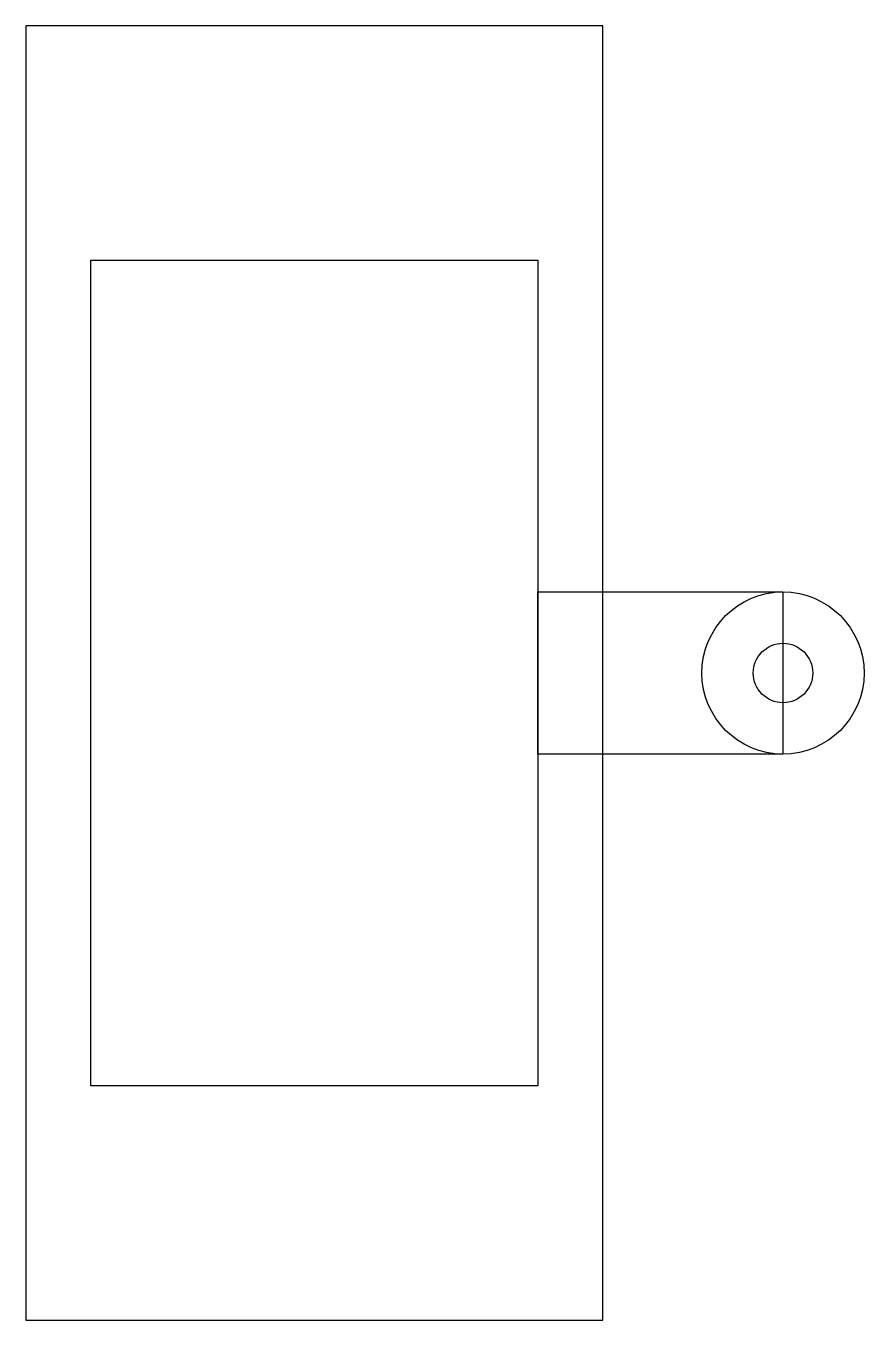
# Model space of a CAD drawing. Header units: millimetres. Extents: x -14 to 9.2, y -6.7 to 29.2.
import ezdxf

# ---------------------------------------------------------------- set-up
doc = ezdxf.new("R2010")
doc.units = ezdxf.units.MM
doc.layers.get('0').update_dxf_attribs({"linetype": 'CONTINUOUS'})

msp = doc.modelspace()

# ---------------------------------------------------------------- linework, layer by layer
for points in [[(2, 29.2), (-14, 29.2), (-14, -6.7), (2, -6.7)], [(0.2, -0.2), (-12.2, -0.2), (-12.2, 22.7), (0.2, 22.7)], [(0.2, 13.5), (7, 13.5), (7, 9), (0.2, 9)]]:
    msp.add_lwpolyline(points, close=True)
for radius in [2.25, 0.825]:
    msp.add_circle((7, 11.25), radius)

doc.saveas('drawing.dxf')
